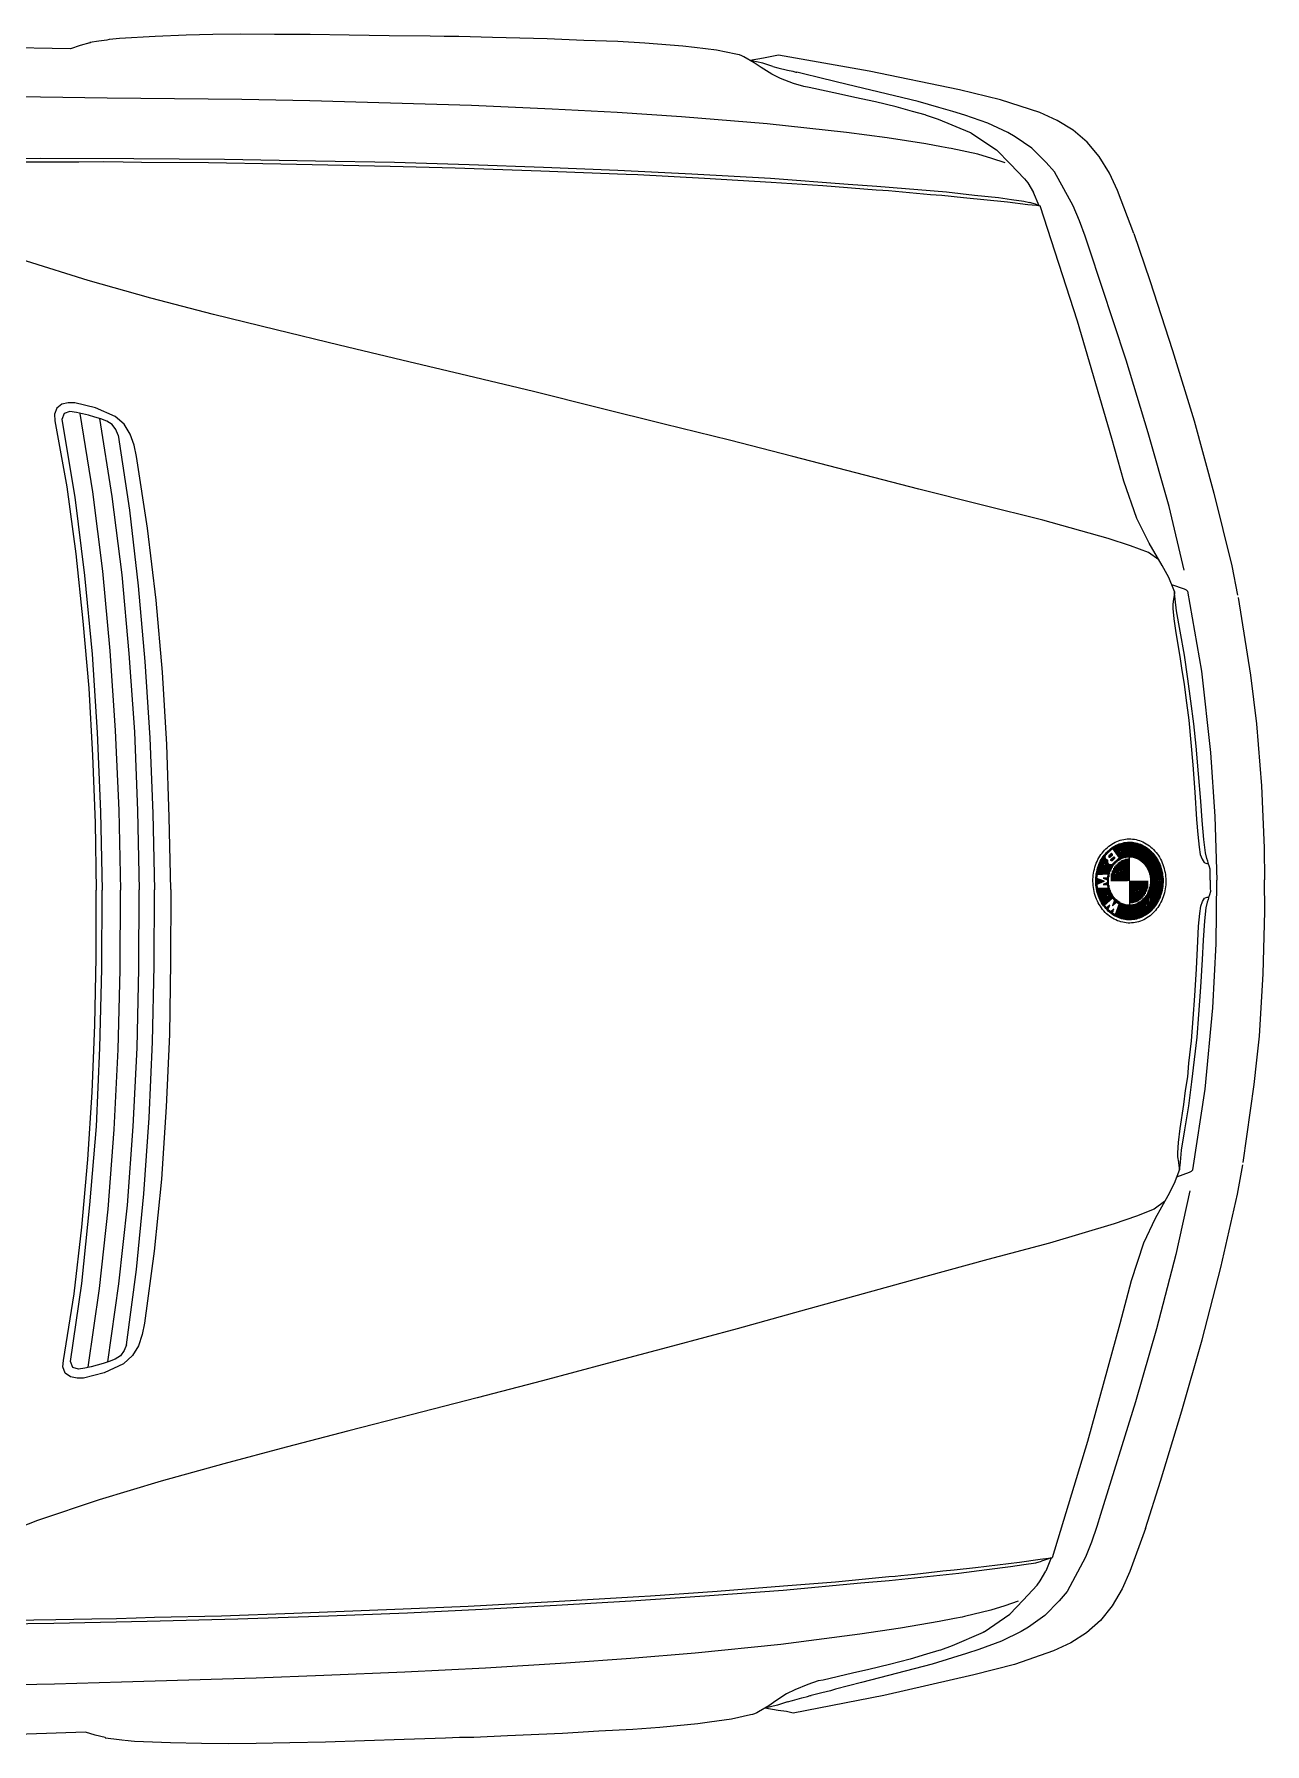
# Model space of a CAD drawing. Header units: inches. Extents: x 13 to 261, y -112 to -47.
# Drawn here: x 47.646 to 48.962, y -61.6 to -59.772 of the extents above; entities that cross this region are included whole.
import ezdxf

# ---------------------------------------------------------------- set-up
doc = ezdxf.new("R2010")
doc.units = ezdxf.units.IN
doc.header["$MEASUREMENT"] = 0

msp = doc.modelspace()

# ---------------------------------------------------------------- linework, layer by layer
at = {"linetype": 'Continuous'}
for p, q in [((47.726, -59.778), (47.7235, -59.7785)), ((47.6846, -59.7878), (47.4335, -59.7836)), ((48.3981, -59.7939), (48.3961, -59.7935)), ((48.4728, -59.8158), (48.4613, -59.8129)), ((48.6474, -59.8777), (48.6464, -59.8772)), ((48.7206, -59.9556), (48.7145, -59.9416)), ((48.7998, -60.6412), (48.7999, -60.6443)), ((48.8011, -60.6404), (48.8012, -60.6462)), ((48.8024, -60.6398), (48.8025, -60.648)), ((48.8037, -60.6391), (48.8038, -60.6499)), ((48.805, -60.6386), (48.8051, -60.6517)), ((48.8063, -60.6381), (48.8065, -60.6548)), ((48.8076, -60.6376), (48.8078, -60.6541)), ((48.8089, -60.6373), (48.8091, -60.6535)), ((48.8102, -60.6369), (48.8103, -60.6529)), ((48.8115, -60.6367), (48.8116, -60.6525)), ((48.8128, -60.6365), (48.8129, -60.6522)), ((48.8141, -60.6363), (48.8142, -60.652)), ((48.8154, -60.6362), (48.8155, -60.6518)), ((48.8167, -60.6362), (48.8168, -60.6518)), ((48.818, -60.6362), (48.8181, -60.6518)), ((48.8193, -60.6363), (48.8194, -60.6519)), ((48.8206, -60.6364), (48.8207, -60.6521)), ((48.8219, -60.6366), (48.822, -60.6524)), ((48.8232, -60.6368), (48.8233, -60.6528)), ((48.8245, -60.6371), (48.8246, -60.6533)), ((48.8258, -60.6375), (48.826, -60.6539)), ((48.8271, -60.6379), (48.8273, -60.6546)), ((48.8284, -60.6384), (48.8286, -60.6555)), ((48.8297, -60.6389), (48.8299, -60.6564)), ((48.831, -60.6395), (48.8312, -60.6576)), ((48.8323, -60.6402), (48.8325, -60.6589)), ((48.8336, -60.6409), (48.8338, -60.6605)), ((48.7857, -60.6573), (48.7858, -60.6706)), ((48.787, -60.6549), (48.7871, -60.6705)), ((48.7882, -60.6528), (48.7884, -60.6705)), ((48.7895, -60.6509), (48.7897, -60.6704)), ((48.7908, -60.6492), (48.791, -60.6703)), ((48.7921, -60.6477), (48.7921, -60.6496)), ((48.7922, -60.6546), (48.7923, -60.6703)), ((48.7934, -60.6464), (48.7934, -60.6484)), ((48.7935, -60.6554), (48.7936, -60.6702)), ((48.7947, -60.6451), (48.7947, -60.6472)), ((48.796, -60.644), (48.796, -60.646)), ((48.796, -60.6498), (48.796, -60.6523)), ((48.7973, -60.643), (48.7973, -60.6447)), ((48.7973, -60.6486), (48.7973, -60.6512)), ((48.7974, -60.6548), (48.7974, -60.6558)), ((48.7985, -60.6421), (48.7986, -60.6435)), ((48.7986, -60.6492), (48.7986, -60.65)), ((48.7987, -60.6535), (48.7987, -60.6561)), ((48.7999, -60.6523), (48.8, -60.6549)), ((48.8, -60.6588), (48.8, -60.6608)), ((48.8012, -60.6529), (48.8013, -60.6537)), ((48.8013, -60.6575), (48.8013, -60.6592)), ((48.8026, -60.6563), (48.8026, -60.6578)), ((48.8039, -60.6551), (48.8039, -60.6567)), ((48.8039, -60.6592), (48.8041, -60.6778)), ((48.8052, -60.6539), (48.8052, -60.6557)), ((48.8052, -60.658), (48.8054, -60.6778)), ((48.8065, -60.6571), (48.8067, -60.6778)), ((48.8078, -60.6563), (48.808, -60.6778)), ((48.8091, -60.6556), (48.8093, -60.6778)), ((48.8104, -60.655), (48.8106, -60.6778)), ((48.8117, -60.6546), (48.8119, -60.6778)), ((48.813, -60.6542), (48.8132, -60.6778)), ((48.8143, -60.654), (48.8145, -60.6778)), ((48.8156, -60.6538), (48.8158, -60.6777)), ((48.8168, -60.6518), (48.8173, -60.7037)), ((48.8349, -60.6417), (48.8351, -60.6623)), ((48.8363, -60.6426), (48.8365, -60.6646)), ((48.8376, -60.6437), (48.8378, -60.6677)), ((48.8389, -60.6448), (48.8391, -60.6727)), ((48.8402, -60.646), (48.8407, -60.7091)), ((48.8415, -60.6473), (48.842, -60.7077)), ((48.8428, -60.6488), (48.8433, -60.7062)), ((48.8441, -60.6504), (48.8446, -60.7045)), ((48.8454, -60.6523), (48.8459, -60.7027)), ((48.8468, -60.6544), (48.8472, -60.7006)), ((48.8481, -60.6567), (48.8485, -60.6982)), ((48.7819, -60.6688), (48.7821, -60.6872)), ((48.7831, -60.6638), (48.7832, -60.6707)), ((48.7832, -60.6753), (48.7833, -60.6807)), ((48.7844, -60.6602), (48.7845, -60.6707)), ((48.7845, -60.6758), (48.7846, -60.6802)), ((48.7859, -60.6763), (48.7859, -60.6797)), ((48.7872, -60.6768), (48.7872, -60.6791)), ((48.7885, -60.6774), (48.7885, -60.6786)), ((48.7897, -60.6746), (48.7897, -60.6749)), ((48.791, -60.6745), (48.791, -60.6755)), ((48.7923, -60.6744), (48.7924, -60.676)), ((48.7936, -60.6731), (48.7937, -60.6828)), ((48.7948, -60.6596), (48.7949, -60.6731)), ((48.7961, -60.6604), (48.7962, -60.668)), ((48.7974, -60.6605), (48.7975, -60.665)), ((48.7975, -60.6697), (48.7976, -60.6779)), ((48.7987, -60.6599), (48.7987, -60.6626)), ((48.7988, -60.6664), (48.7989, -60.6779)), ((48.8, -60.664), (48.8002, -60.6779)), ((48.8013, -60.6621), (48.8015, -60.6779)), ((48.8026, -60.6605), (48.8028, -60.6779)), ((48.8171, -60.6777), (48.8173, -60.7017)), ((48.8184, -60.6777), (48.8186, -60.7016)), ((48.8197, -60.6777), (48.8199, -60.7015)), ((48.821, -60.6777), (48.8212, -60.7012)), ((48.8223, -60.6777), (48.8225, -60.7009)), ((48.8236, -60.6777), (48.8238, -60.7004)), ((48.8249, -60.6777), (48.8251, -60.6999)), ((48.8262, -60.6776), (48.8264, -60.6992)), ((48.8275, -60.6776), (48.8277, -60.6984)), ((48.8288, -60.6776), (48.8289, -60.6974)), ((48.8301, -60.6776), (48.8302, -60.6963)), ((48.8314, -60.6776), (48.8315, -60.695)), ((48.8327, -60.6776), (48.8328, -60.6934)), ((48.834, -60.6776), (48.8341, -60.6915)), ((48.8353, -60.6776), (48.8354, -60.6891)), ((48.8366, -60.6776), (48.8366, -60.6858)), ((48.8494, -60.6596), (48.8497, -60.6953)), ((48.8507, -60.6631), (48.851, -60.6917)), ((48.8521, -60.6682), (48.8522, -60.6866)), ((48.7833, -60.6853), (48.7834, -60.6923)), ((48.7846, -60.6854), (48.7847, -60.6959)), ((48.7859, -60.6854), (48.7861, -60.6987)), ((48.7872, -60.6854), (48.7874, -60.7011)), ((48.7885, -60.6855), (48.7887, -60.7032)), ((48.7898, -60.6779), (48.7898, -60.6781)), ((48.7898, -60.681), (48.7898, -60.6814)), ((48.7898, -60.6855), (48.79, -60.705)), ((48.7911, -60.6805), (48.7911, -60.6814)), ((48.7911, -60.6856), (48.7913, -60.7024)), ((48.7924, -60.6799), (48.7924, -60.6815)), ((48.7924, -60.6856), (48.7926, -60.7013)), ((48.7937, -60.6857), (48.7939, -60.7001)), ((48.795, -60.6827), (48.7952, -60.699)), ((48.7964, -60.6878), (48.7964, -60.6978)), ((48.7977, -60.6908), (48.7977, -60.6967)), ((48.799, -60.6931), (48.799, -60.6958)), ((48.8003, -60.695), (48.8003, -60.6974)), ((48.8341, -60.6947), (48.8343, -60.7142)), ((48.8354, -60.6928), (48.8356, -60.7134)), ((48.8367, -60.6905), (48.8369, -60.7125)), ((48.838, -60.6874), (48.8382, -60.7114)), ((48.8392, -60.6824), (48.8395, -60.7103)), ((48.7913, -60.7048), (48.7913, -60.7067)), ((48.7926, -60.7064), (48.7926, -60.7081)), ((48.7939, -60.7053), (48.794, -60.7095)), ((48.7952, -60.7041), (48.7952, -60.7054)), ((48.7952, -60.7092), (48.7953, -60.7107)), ((48.7966, -60.7104), (48.7966, -60.7118)), ((48.7979, -60.7097), (48.7979, -60.7128)), ((48.7991, -60.7039), (48.7991, -60.7042)), ((48.7991, -60.7086), (48.7992, -60.7107)), ((48.7992, -60.7122), (48.7992, -60.7137)), ((48.8004, -60.7006), (48.8004, -60.7031)), ((48.8005, -60.7131), (48.8005, -60.7145)), ((48.8016, -60.6966), (48.8017, -60.7019)), ((48.8018, -60.714), (48.8018, -60.7153)), ((48.8029, -60.6979), (48.803, -60.7008)), ((48.8031, -60.7107), (48.8031, -60.716)), ((48.8043, -60.699), (48.8043, -60.701)), ((48.8043, -60.7074), (48.8044, -60.7166)), ((48.8056, -60.7), (48.8056, -60.7018)), ((48.8056, -60.7041), (48.8057, -60.7171)), ((48.8069, -60.7008), (48.807, -60.7176)), ((48.8082, -60.7015), (48.8083, -60.718)), ((48.8095, -60.7021), (48.8096, -60.7183)), ((48.8108, -60.7026), (48.8109, -60.7186)), ((48.8121, -60.703), (48.8122, -60.7189)), ((48.8134, -60.7033), (48.8135, -60.719)), ((48.8147, -60.7035), (48.8148, -60.7192)), ((48.816, -60.7036), (48.8161, -60.7192)), ((48.8173, -60.7037), (48.8174, -60.7193)), ((48.8186, -60.7036), (48.8187, -60.7192)), ((48.8199, -60.7035), (48.82, -60.7191)), ((48.8212, -60.7032), (48.8213, -60.719)), ((48.8225, -60.7029), (48.8226, -60.7188)), ((48.8238, -60.7025), (48.8239, -60.7185)), ((48.8251, -60.702), (48.8252, -60.7182)), ((48.8264, -60.7014), (48.8265, -60.7178)), ((48.8277, -60.7006), (48.8278, -60.7174)), ((48.829, -60.6998), (48.8291, -60.7169)), ((48.8303, -60.6988), (48.8304, -60.7163)), ((48.8315, -60.6976), (48.8317, -60.7157)), ((48.8328, -60.6963), (48.833, -60.715)), ((48.7335, -61.4015), (48.7277, -61.4156)), ((48.6617, -61.4806), (48.6607, -61.4812)), ((48.4883, -61.5457), (48.4768, -61.5488)), ((48.414, -61.5689), (48.412, -61.5694)), ((47.7007, -61.5878), (47.4497, -61.5965)), ((47.7422, -61.5969), (47.7397, -61.5964))]:
    msp.add_line(p, q, dxfattribs=at)
for points in [[(47.7055, -59.7816), (47.695, -59.7842), (47.6846, -59.7878)], [(47.7235, -59.7785), (47.715, -59.7795), (47.7055, -59.781)], [(47.706, -59.7811), (47.7055, -59.7816), (47.706, -59.7811)], [(48.3961, -59.7935), (48.3756, -59.7891), (48.3521, -59.7864), (48.3396, -59.785), (48.299, -59.7818), (48.27, -59.7801), (48.2335, -59.7789), (48.1945, -59.7773), (48.136, -59.7758), (48.1, -59.7746), (48.0845, -59.7747), (48.0695, -59.7744), (48.0254, -59.7738), (47.9829, -59.7732), (47.9409, -59.7725), (47.9029, -59.7724), (47.8669, -59.7722), (47.8369, -59.7725), (47.8084, -59.7732), (47.7754, -59.7745), (47.737, -59.7769), (47.7265, -59.7779)], [(48.4001, -59.7944), (48.4001, -59.7944), (48.3981, -59.7939)], [(48.4047, -59.7964), (48.4027, -59.7954), (48.4001, -59.7944)], [(48.4233, -59.8077), (48.4157, -59.8028), (48.4047, -59.7964)], [(48.4417, -59.7945), (48.4347, -59.7961), (48.4257, -59.7977), (48.4114, -59.8003)], [(48.6355, -59.8318), (48.5388, -59.8117), (48.4417, -59.7945)], [(48.4358, -59.8066), (48.4252, -59.8032), (48.4116, -59.8004)], [(48.469, -59.8283), (48.4579, -59.8249), (48.4439, -59.8195), (48.4348, -59.8151), (48.4233, -59.8077)], [(48.4358, -59.8066), (48.4413, -59.8081), (48.4513, -59.8105), (48.4573, -59.8119), (48.4603, -59.8129), (48.4613, -59.8129)], [(48.7699, -59.9881), (48.7637, -59.9717), (48.7571, -59.9557), (48.7368, -59.9194), (48.7282, -59.9095), (48.7126, -59.8941), (48.6949, -59.8818), (48.6869, -59.8774), (48.6658, -59.8675), (48.6412, -59.8588), (48.6282, -59.8549), (48.6132, -59.8505), (48.5911, -59.8442), (48.5154, -59.8259), (48.4874, -59.8191), (48.4819, -59.8177), (48.4728, -59.8158)], [(48.5987, -59.8586), (48.5852, -59.8548), (48.5677, -59.8499), (48.5456, -59.8446), (48.5236, -59.8398), (48.506, -59.836), (48.4745, -59.8293), (48.469, -59.8283)], [(48.8219, -59.9852), (48.8045, -59.9393), (48.7958, -59.9209), (48.7846, -59.903), (48.772, -59.8876), (48.7569, -59.8747), (48.7398, -59.8644), (48.7212, -59.8561), (48.6791, -59.8424), (48.6355, -59.8318)], [(48.6842, -59.9099), (48.6701, -59.905), (48.6551, -59.9006), (48.6266, -59.8944), (48.6266, -59.8944), (48.624, -59.8939), (48.616, -59.8925), (48.5995, -59.8896), (48.5579, -59.883), (48.5144, -59.8774), (48.4298, -59.8682), (48.3382, -59.8605), (48.2692, -59.8561), (48.1997, -59.8522), (48.1136, -59.8485), (48.0271, -59.8458), (47.9406, -59.8435), (47.8681, -59.8422), (47.796, -59.8413), (47.724, -59.8405), (47.6525, -59.8396), (47.577, -59.8393), (47.5015, -59.8385), (47.399, -59.8384)], [(48.6464, -59.8772), (48.6128, -59.8635), (48.6002, -59.8591), (48.5987, -59.8586)], [(48.6474, -59.8777), (48.6751, -59.896), (48.6897, -59.9107)], [(47.5696, -59.9054), (47.6531, -59.9046), (47.7526, -59.9052), (47.8496, -59.9059), (47.9466, -59.9075), (48.0312, -59.9092), (48.1112, -59.9115), (48.1907, -59.9143), (48.2702, -59.9176), (48.3493, -59.9214), (48.4333, -59.9261), (48.5164, -59.9324), (48.5469, -59.9346), (48.6215, -59.9409), (48.6515, -59.9442), (48.677, -59.947), (48.691, -59.9488), (48.7041, -59.9507), (48.7101, -59.9522)], [(47.5841, -59.9087), (47.6551, -59.9086), (47.6936, -59.9087), (47.7201, -59.9085), (47.7411, -59.9088), (47.7607, -59.9091), (47.8322, -59.9095), (47.9097, -59.9108), (48.0267, -59.9133), (48.0962, -59.9151), (48.1877, -59.9183), (48.2788, -59.922), (48.2913, -59.9224), (48.3628, -59.9263), (48.4339, -59.9306), (48.4894, -59.9341), (48.5464, -59.9386), (48.5534, -59.9391), (48.5595, -59.9395), (48.5745, -59.9409), (48.5895, -59.9422), (48.6045, -59.9436), (48.6165, -59.9445), (48.6395, -59.9468), (48.6866, -59.9514), (48.7086, -59.9542), (48.7176, -59.9551), (48.7216, -59.9556)], [(48.6897, -59.9107), (48.7048, -59.9267), (48.7084, -59.9312), (48.7145, -59.9416)], [(48.7206, -59.9556), (48.7166, -59.9541), (48.7101, -59.9522)], [(48.8251, -60.2901), (48.8112, -60.2503), (48.7983, -60.2044), (48.7617, -60.0792), (48.7216, -59.9556)], [(48.8486, -60.3343), (48.8374, -60.3265), (48.8184, -60.3192), (48.7943, -60.3114), (48.7246, -60.292), (48.6585, -60.2756), (48.5918, -60.2587), (48.5247, -60.2413), (48.457, -60.2239), (48.3893, -60.2065), (48.3197, -60.1892), (48.2495, -60.1718), (48.1799, -60.1544), (48.1097, -60.1375), (48.0391, -60.1207), (47.9719, -60.1048), (47.9048, -60.0884), (47.8376, -60.072), (47.7705, -60.0546), (47.7038, -60.0357), (47.6376, -60.0148), (47.5483, -59.982), (47.5106, -59.9654)], [(48.8758, -60.3452), (48.8595, -60.2773), (48.8373, -60.1985), (48.8136, -60.1207), (48.774, -60.0011), (48.7699, -59.9881)], [(48.8219, -59.9852), (48.8388, -60.0355), (48.863, -60.1103), (48.8862, -60.1856), (48.9074, -60.2629), (48.9266, -60.3407), (48.9328, -60.3722)], [(47.6894, -60.1663), (47.6824, -60.1664), (47.6755, -60.1679), (47.67, -60.172), (47.6676, -60.1785), (47.6681, -60.1855)], [(47.7358, -60.2009), (47.7332, -60.1949), (47.7292, -60.1894), (47.7236, -60.186), (47.7171, -60.1835), (47.7106, -60.1816), (47.7041, -60.1797), (47.6976, -60.1782), (47.691, -60.1768), (47.684, -60.1758), (47.6781, -60.1779), (47.6756, -60.1844)], [(47.7555, -60.2237), (47.7529, -60.2117), (47.7487, -60.1998), (47.7422, -60.1893), (47.7326, -60.1809), (47.7115, -60.1716), (47.6894, -60.1663)], [(47.6946, -60.1777), (47.7083, -60.2616), (47.7191, -60.3465), (47.7268, -60.4315), (47.7326, -60.5169), (47.7363, -60.6019), (47.7381, -60.6874)], [(47.7156, -60.1831), (47.7288, -60.2664), (47.7396, -60.3504), (47.7473, -60.4343), (47.7531, -60.5182), (47.7564, -60.6027), (47.7581, -60.6872)], [(47.6681, -60.1855), (47.6808, -60.2564), (47.6904, -60.3278), (47.698, -60.3997), (47.7042, -60.4717), (47.7083, -60.5436), (47.711, -60.6156), (47.7121, -60.6876)], [(47.6756, -60.1844), (47.6894, -60.2673), (47.6996, -60.3512), (47.7079, -60.4351), (47.7131, -60.5191), (47.7169, -60.6036), (47.7186, -60.6876)], [(47.7358, -60.2009), (47.748, -60.2813), (47.7572, -60.3622), (47.7644, -60.4431), (47.7697, -60.5246), (47.7729, -60.6056), (47.7746, -60.6871)], [(47.7921, -60.6869), (47.7904, -60.6094), (47.7877, -60.5319), (47.783, -60.4545), (47.7763, -60.3775), (47.7672, -60.3006), (47.7555, -60.2237)], [(48.8653, -60.3683), (48.8592, -60.3533), (48.8521, -60.3404), (48.8383, -60.3165), (48.8251, -60.2901)], [(48.8622, -60.3606), (48.8758, -60.3652), (48.8778, -60.3662), (48.8793, -60.3677)], [(48.8653, -60.3683), (48.8653, -60.3688), (48.8653, -60.3703), (48.8648, -60.3723), (48.8644, -60.3763), (48.8634, -60.3818), (48.8635, -60.3863), (48.8646, -60.3973), (48.8667, -60.4123), (48.8709, -60.4377), (48.8731, -60.4527), (48.8757, -60.4672), (48.8773, -60.4817), (48.8805, -60.5057), (48.8827, -60.5296), (48.885, -60.5536), (48.8872, -60.5826), (48.889, -60.6121), (48.8901, -60.6281), (48.8917, -60.6416), (48.8928, -60.6495), (48.8949, -60.6545), (48.8969, -60.658), (48.8989, -60.6585), (48.8999, -60.659), (48.9009, -60.659), (48.9014, -60.659), (48.9014, -60.658), (48.9009, -60.6565), (48.8999, -60.6535), (48.8983, -60.6475), (48.8967, -60.6335), (48.895, -60.613), (48.8933, -60.5925), (48.891, -60.5631), (48.8883, -60.5336), (48.8861, -60.5096), (48.8829, -60.4856), (48.8796, -60.4617), (48.8759, -60.4362), (48.8712, -60.4107), (48.8675, -60.3888), (48.8659, -60.3763), (48.8653, -60.3703), (48.8653, -60.3683)], [(48.8793, -60.3677), (48.8941, -60.4535), (48.9038, -60.5404), (48.9085, -60.6089), (48.9106, -60.6769)], [(48.9334, -60.3747), (48.9466, -60.4576), (48.9498, -60.4835), (48.9531, -60.5095), (48.9582, -60.576), (48.9613, -60.6424), (48.9616, -60.6764)], [(48.7923, -60.6495), (48.799, -60.6431), (48.8061, -60.6531), (48.799, -60.6597)], [(48.7963, -60.6521), (48.7989, -60.6497), (48.7978, -60.6481), (48.7953, -60.6505), (48.7953, -60.6505)], [(48.7976, -60.6545), (48.8004, -60.6518), (48.8016, -60.6534), (48.7987, -60.6561)], [(48.9036, -60.677), (48.9035, -60.673), (48.9035, -60.6685), (48.9035, -60.665), (48.9024, -60.6615), (48.9014, -60.6585)], [(48.8848, -60.9866), (48.8981, -60.9005), (48.9063, -60.8134), (48.9097, -60.7449), (48.9106, -60.6769)], [(48.9036, -60.677), (48.9036, -60.681), (48.9036, -60.6855), (48.9037, -60.689), (48.9027, -60.6925), (48.9017, -60.6955)], [(48.9388, -60.9787), (48.9505, -60.8955), (48.9533, -60.8695), (48.9561, -60.8435), (48.96, -60.777), (48.9619, -60.7104), (48.9616, -60.6764)], [(47.6771, -61.1904), (47.6885, -61.1193), (47.6968, -61.0478), (47.7032, -60.9757), (47.708, -60.9037), (47.7109, -60.8316), (47.7123, -60.7596), (47.7121, -60.6876)], [(47.6846, -61.1914), (47.6969, -61.1083), (47.7056, -61.0242), (47.7124, -60.9401), (47.7161, -60.8561), (47.7184, -60.7716), (47.7186, -60.6876)], [(47.7037, -61.1977), (47.7159, -61.1136), (47.7252, -61.0285), (47.7314, -60.9434), (47.7356, -60.8579), (47.7379, -60.7729), (47.7381, -60.6874)], [(47.7246, -61.192), (47.7364, -61.1084), (47.7456, -61.0243), (47.7519, -60.9403), (47.7561, -60.8562), (47.7579, -60.7717), (47.7581, -60.6872)], [(47.7445, -61.1738), (47.7552, -61.0932), (47.763, -61.0122), (47.7688, -60.9311), (47.7726, -60.8496), (47.7743, -60.7686), (47.7746, -60.6871)], [(47.7921, -60.6869), (47.7918, -60.7644), (47.7905, -60.8419), (47.7872, -60.9194), (47.7819, -60.9965), (47.7741, -61.0736), (47.7638, -61.1507)], [(48.8708, -60.9863), (48.8708, -60.9858), (48.8708, -60.9843), (48.8703, -60.9823), (48.8698, -60.9783), (48.8687, -60.9728), (48.8687, -60.9683), (48.8696, -60.9573), (48.8714, -60.9423), (48.8752, -60.9167), (48.8771, -60.9017), (48.8794, -60.8872), (48.8808, -60.8727), (48.8836, -60.8486), (48.8854, -60.8246), (48.8872, -60.8006), (48.8889, -60.7716), (48.8901, -60.7421), (48.891, -60.7261), (48.8924, -60.7126), (48.8933, -60.7045), (48.8953, -60.6995), (48.8972, -60.696), (48.8992, -60.6955), (48.9002, -60.695), (48.9012, -60.695), (48.9017, -60.695), (48.9017, -60.696), (48.9012, -60.6975), (48.9003, -60.7005), (48.8988, -60.7065), (48.8975, -60.7205), (48.8961, -60.741), (48.8948, -60.7615), (48.8931, -60.7911), (48.8908, -60.8206), (48.8891, -60.8446), (48.8863, -60.8686), (48.8835, -60.8926), (48.8802, -60.9182), (48.8759, -60.9437), (48.8726, -60.9657), (48.8713, -60.9783), (48.8708, -60.9843), (48.8708, -60.9863)], [(48.8708, -60.9863), (48.865, -61.0013), (48.8581, -61.0144), (48.8448, -61.0385), (48.832, -61.0651)], [(48.8343, -61.3701), (48.8503, -61.3195), (48.8731, -61.2442), (48.895, -61.1685), (48.9148, -61.0909), (48.9326, -61.0127), (48.9383, -60.9812)], [(48.8678, -60.994), (48.8814, -60.9892), (48.8833, -60.9881), (48.8848, -60.9866)], [(48.8547, -61.0205), (48.8437, -61.0285), (48.8248, -61.0362), (48.8008, -61.0444), (48.7315, -61.065), (48.6657, -61.0826), (48.5993, -61.1007), (48.5325, -61.1193), (48.4652, -61.1379), (48.3978, -61.1565), (48.3285, -61.1751), (48.2587, -61.1937), (48.1893, -61.2124), (48.1195, -61.2305), (48.0491, -61.2486), (47.9823, -61.2657), (47.9154, -61.2833), (47.8486, -61.3009), (47.7818, -61.3195), (47.7154, -61.3396), (47.6496, -61.3617), (47.5609, -61.396), (47.5236, -61.4133)], [(48.8817, -61.0091), (48.8666, -61.0773), (48.8459, -61.1565), (48.8236, -61.2347), (48.7861, -61.355), (48.7822, -61.3681)], [(48.832, -61.0651), (48.8189, -61.1052), (48.8068, -61.1513), (48.7724, -61.2772), (48.7345, -61.4015)], [(47.7638, -61.1507), (47.7614, -61.1627), (47.7575, -61.1747), (47.7511, -61.1853), (47.7416, -61.1939), (47.7207, -61.2036), (47.6988, -61.2093)], [(47.7445, -61.1738), (47.742, -61.1799), (47.7381, -61.1854), (47.7326, -61.1889), (47.7261, -61.1915), (47.7196, -61.1936), (47.7132, -61.1956), (47.7067, -61.1972), (47.7002, -61.1987), (47.6932, -61.1998), (47.6872, -61.1979), (47.6846, -61.1914)], [(47.6988, -61.2093), (47.6918, -61.2093), (47.6848, -61.2079), (47.6792, -61.2039), (47.6767, -61.1974), (47.6771, -61.1904)], [(48.7822, -61.3681), (48.7764, -61.3846), (48.77, -61.4007), (48.7504, -61.4374), (48.742, -61.4474), (48.7266, -61.4631), (48.7092, -61.4757), (48.7012, -61.4803), (48.6803, -61.4905), (48.6559, -61.4997), (48.643, -61.5038), (48.628, -61.5085), (48.6061, -61.5151), (48.5307, -61.5348), (48.5028, -61.5421), (48.4973, -61.5436), (48.4883, -61.5457)], [(48.8343, -61.3701), (48.8177, -61.4163), (48.8093, -61.4348), (48.7985, -61.4529), (48.7861, -61.4685), (48.7713, -61.4817), (48.7544, -61.4923), (48.7359, -61.501), (48.6941, -61.5154), (48.6507, -61.5267)], [(47.5836, -61.4723), (47.6671, -61.4715), (47.7666, -61.4692), (47.8636, -61.4668), (47.9606, -61.4634), (48.045, -61.4602), (48.125, -61.4564), (48.2045, -61.4522), (48.2839, -61.4475), (48.3629, -61.4423), (48.4468, -61.4361), (48.5298, -61.4283), (48.5602, -61.4256), (48.6347, -61.4179), (48.6646, -61.4141), (48.6901, -61.4109), (48.7041, -61.4088), (48.7171, -61.4067), (48.7231, -61.4051)], [(47.5981, -61.4687), (47.6691, -61.4675), (47.7076, -61.4667), (47.7341, -61.4664), (47.7551, -61.4658), (47.7746, -61.4651), (47.8461, -61.4634), (47.9235, -61.4608), (48.0405, -61.4562), (48.11, -61.4531), (48.2014, -61.4483), (48.2924, -61.443), (48.3049, -61.4423), (48.3763, -61.4372), (48.4473, -61.4316), (48.5028, -61.4271), (48.5597, -61.4216), (48.5667, -61.421), (48.5727, -61.4204), (48.5877, -61.4188), (48.6027, -61.4172), (48.6177, -61.4155), (48.6297, -61.4144), (48.6526, -61.4117), (48.6996, -61.4063), (48.7216, -61.4031), (48.7305, -61.402), (48.7345, -61.4015)], [(48.7335, -61.4015), (48.7296, -61.403), (48.7231, -61.4051)], [(48.7034, -61.4469), (48.7183, -61.4306), (48.7218, -61.4261), (48.7277, -61.4156)], [(48.698, -61.4478), (48.684, -61.4529), (48.669, -61.4576), (48.6406, -61.4643), (48.6406, -61.4643), (48.6381, -61.4649), (48.6301, -61.4664), (48.6136, -61.4696), (48.5722, -61.4769), (48.5288, -61.4833), (48.4444, -61.4941), (48.3529, -61.5034), (48.284, -61.509), (48.2145, -61.5142), (48.1286, -61.5194), (48.0421, -61.5237), (47.9556, -61.5275), (47.8832, -61.5301), (47.8112, -61.5323), (47.7392, -61.5344), (47.6677, -61.5365), (47.5922, -61.5382), (47.5167, -61.5404), (47.4142, -61.5423)], [(48.6617, -61.4806), (48.6891, -61.4619), (48.7034, -61.4469)], [(48.6607, -61.4812), (48.6274, -61.4955), (48.6149, -61.5001), (48.6134, -61.5006)], [(48.6134, -61.5006), (48.6, -61.5047), (48.5825, -61.5099), (48.5606, -61.5156), (48.5386, -61.5208), (48.5211, -61.5249), (48.4897, -61.5322), (48.4842, -61.5332)], [(48.4842, -61.5332), (48.4732, -61.5368), (48.4593, -61.5425), (48.4503, -61.547), (48.4389, -61.5546)], [(48.6507, -61.5267), (48.5543, -61.5486), (48.4575, -61.5675)], [(48.4389, -61.5546), (48.4314, -61.5597), (48.4205, -61.5663)], [(48.4514, -61.5555), (48.4569, -61.554), (48.4669, -61.5514), (48.4729, -61.5498), (48.4758, -61.5488), (48.4768, -61.5488)], [(48.412, -61.5694), (48.3916, -61.5741), (48.3681, -61.5773), (48.3556, -61.5789), (48.3151, -61.5828), (48.2862, -61.585), (48.2497, -61.5868), (48.2107, -61.5892), (48.1522, -61.5917), (48.1162, -61.5935), (48.1007, -61.5937), (48.0857, -61.5943), (48.0417, -61.5957), (47.9993, -61.5971), (47.9573, -61.5985), (47.9193, -61.5993), (47.8833, -61.6001), (47.8533, -61.6004), (47.8248, -61.6001), (47.7918, -61.5994), (47.7533, -61.5978), (47.7427, -61.5969)], [(48.416, -61.5684), (48.416, -61.5684), (48.414, -61.5689)], [(48.4205, -61.5663), (48.4185, -61.5673), (48.416, -61.5684)], [(48.4575, -61.5675), (48.4505, -61.566), (48.4415, -61.5646), (48.4272, -61.5623)], [(48.4514, -61.5555), (48.4409, -61.5591), (48.4274, -61.5622)], [(47.7217, -61.5936), (47.7112, -61.5912), (47.7007, -61.5878)], [(47.7222, -61.5941), (47.7217, -61.5936), (47.7222, -61.5941)], [(47.7397, -61.5964), (47.7312, -61.5955), (47.7217, -61.5942)]]:
    msp.add_lwpolyline(points, dxfattribs=at)
for points in [[(48.8175, -60.7227, -0.056462), (48.8099, -60.7219, -0.055115), (48.8025, -60.7194, -0.052786), (48.7957, -60.7153, -0.05002), (48.7898, -60.7098, -0.047333), (48.7849, -60.703, -0.045092), (48.7812, -60.6953, -0.043513), (48.7789, -60.6868, -0.042704), (48.7781, -60.6781, -0.042704), (48.7787, -60.6693, -0.043513), (48.7809, -60.6608, -0.045092), (48.7844, -60.653, -0.047333), (48.7892, -60.6462, -0.05002), (48.7951, -60.6405, -0.052786), (48.8018, -60.6363, -0.055115), (48.8091, -60.6337, -0.056462), (48.8167, -60.6327, -0.056462), (48.8243, -60.6335, -0.055115), (48.8316, -60.636, -0.052786), (48.8384, -60.6401, -0.05002), (48.8444, -60.6457, -0.047333), (48.8493, -60.6524, -0.045092), (48.8529, -60.6602, -0.043513), (48.8552, -60.6686, -0.042704), (48.8561, -60.6774, -0.042704), (48.8554, -60.6862, -0.043513), (48.8533, -60.6946, -0.045092), (48.8497, -60.7024, -0.047333), (48.8449, -60.7093, -0.05002), (48.8391, -60.7149, -0.052786), (48.8324, -60.7192, -0.055115), (48.8251, -60.7218, -0.056462)], [(48.7811, -60.678, -0.042704), (48.7817, -60.6699, -0.043513), (48.7837, -60.6621, -0.045092), (48.7869, -60.6549, -0.047333), (48.7914, -60.6486, -0.05002), (48.7968, -60.6434, -0.052786), (48.8029, -60.6395, -0.055115), (48.8097, -60.6371, -0.056462), (48.8167, -60.6362, -0.056462), (48.8237, -60.6369, -0.055115), (48.8305, -60.6392, -0.052786), (48.8368, -60.643, -0.05002), (48.8423, -60.6481, -0.047333), (48.8468, -60.6544, -0.045092), (48.8502, -60.6615, -0.043513), (48.8523, -60.6693, -0.042704), (48.8531, -60.6774, -0.042704), (48.8524, -60.6855, -0.043513), (48.8505, -60.6933, -0.045092), (48.8472, -60.7005, -0.047333), (48.8428, -60.7069, -0.05002), (48.8374, -60.7121, -0.052786), (48.8312, -60.716, -0.055115), (48.8245, -60.7184, -0.056462), (48.8174, -60.7193, -0.056462), (48.8104, -60.7185, -0.055115), (48.8036, -60.7162, -0.052786), (48.7974, -60.7124, -0.05002), (48.7919, -60.7073, -0.047333), (48.7873, -60.7011, -0.045092), (48.784, -60.6939, -0.043513), (48.7818, -60.6861, -0.042704)], [(48.7946, -60.6779, -0.042704), (48.795, -60.6729, -0.043513), (48.7962, -60.668, -0.045092), (48.7982, -60.6635, -0.047333), (48.801, -60.6595, -0.05002), (48.8044, -60.6563, -0.052786), (48.8082, -60.6538, -0.055115), (48.8125, -60.6523, -0.056462), (48.8168, -60.6518, -0.056462), (48.8212, -60.6522, -0.055115), (48.8255, -60.6537, -0.052786), (48.8294, -60.656, -0.05002), (48.8328, -60.6592, -0.047333), (48.8356, -60.6631, -0.045092), (48.8378, -60.6676, -0.043513), (48.8391, -60.6725, -0.042704), (48.8396, -60.6775, -0.042704), (48.8392, -60.6826, -0.043513), (48.8379, -60.6875, -0.045092), (48.8359, -60.692, -0.047333), (48.8331, -60.6959, -0.05002), (48.8298, -60.6992, -0.052786), (48.8259, -60.7016, -0.055115), (48.8217, -60.7031, -0.056462), (48.8173, -60.7037, -0.056462), (48.8129, -60.7032, -0.055115), (48.8087, -60.7018, -0.052786), (48.8048, -60.6994, -0.05002), (48.8013, -60.6962, -0.047333), (48.7985, -60.6923, -0.045092), (48.7964, -60.6878, -0.043513), (48.795, -60.683, -0.042704)]]:
    msp.add_lwpolyline(points, format="xyb", close=True, dxfattribs=at)
for points in [[(48.794, -60.6555, -0.057431), (48.7934, -60.6554, -0.05562), (48.7928, -60.6551, -0.052954), (48.7923, -60.6548, -0.050038), (48.7919, -60.6543, -0.047381), (48.7915, -60.6538, -0.045314), (48.7913, -60.6531, -0.044018), (48.7912, -60.6525, -0.04357), (48.7912, -60.6518, -0.043992), (48.7913, -60.6511, -0.045263), (48.7915, -60.6505, -0.047309), (48.7918, -60.6499, -0.049952), (48.7923, -60.6495, -0.049952)], [(48.799, -60.6597, -0.053032), (48.7985, -60.6601, -0.055748), (48.7979, -60.6604, -0.057627), (48.7972, -60.6605, -0.058156), (48.7966, -60.6605, -0.057179), (48.7959, -60.6603, -0.054981), (48.7953, -60.66, -0.052134), (48.7948, -60.6596, -0.049237), (48.7944, -60.659, -0.046745), (48.7941, -60.6584, -0.044932), (48.7938, -60.6577, -0.043938), (48.7937, -60.6569, -0.043818), (48.7938, -60.6562, -0.044576), (48.794, -60.6555, -0.044576)], [(48.7953, -60.6505, 0.049195), (48.7951, -60.6507, 0.046619), (48.795, -60.6509, 0.044593), (48.795, -60.651, 0.043291), (48.7949, -60.6512, 0.042789), (48.7949, -60.6514, 0.04311), (48.795, -60.6516, 0.044241), (48.795, -60.6518, 0.046119), (48.7951, -60.652, 0.048595), (48.7952, -60.6521, 0.051392), (48.7954, -60.6522, 0.054067), (48.7955, -60.6523, 0.056064), (48.7957, -60.6523, 0.056876), (48.7959, -60.6523, 0.056274), (48.796, -60.6523, 0.054429), (48.7962, -60.6522, 0.051819), (48.7964, -60.6521, 0.051819)], [(48.7987, -60.6561, -0.051748), (48.7985, -60.6562, -0.054351), (48.7984, -60.6563, -0.056193), (48.7982, -60.6563, -0.056799), (48.798, -60.6563, -0.055997), (48.7979, -60.6563, -0.054011), (48.7977, -60.6562, -0.051346), (48.7976, -60.6561, -0.048556), (48.7974, -60.6559, -0.046081), (48.7973, -60.6558, -0.044201), (48.7973, -60.6556, -0.043062), (48.7972, -60.6554, -0.042729), (48.7972, -60.6552, -0.043217), (48.7973, -60.655, -0.044502), (48.7974, -60.6548, -0.04651), (48.7974, -60.6547, -0.049071), (48.7976, -60.6545, -0.049071)]]:
    msp.add_lwpolyline(points, format="xyb", dxfattribs=at)
for points in [[(48.7828, -60.6708), (48.794, -60.6702), (48.7935, -60.6744), (48.7889, -60.6746), (48.7936, -60.6764), (48.7936, -60.6794), (48.789, -60.6813), (48.7935, -60.6815), (48.7941, -60.6857), (48.7829, -60.6853), (48.7825, -60.681), (48.7901, -60.678), (48.7824, -60.675)], [(48.7902, -60.7034), (48.7989, -60.6956), (48.8012, -60.6984), (48.7989, -60.7044), (48.8034, -60.7004), (48.8063, -60.7023), (48.8018, -60.714), (48.7987, -60.7119), (48.8004, -60.7074), (48.7968, -60.7107), (48.7941, -60.7082), (48.796, -60.7034), (48.7926, -60.7064)]]:
    msp.add_lwpolyline(points, close=True, dxfattribs=at)

doc.saveas('drawing.dxf')
